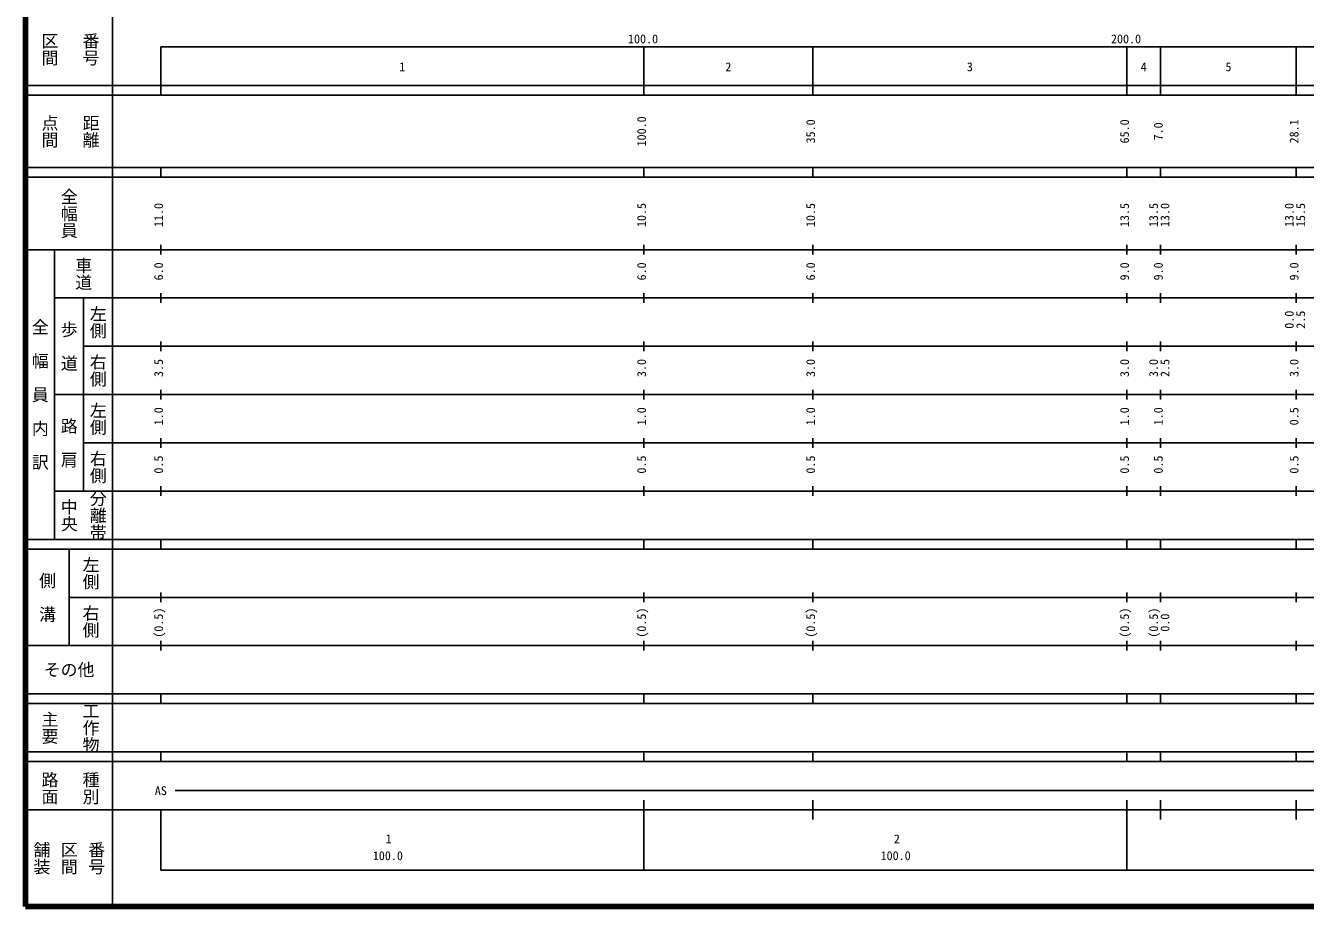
# Model space of a CAD drawing. Units: millimetres on the paper, enlarged 1000 times. Extents: x 40000 to 680000, y 20000 to 380000.
# Drawn here: x 40000 to 304984, y 20000 to 202409 of the extents above; entities that cross this region are included whole.
import ezdxf
from ezdxf.enums import TextEntityAlignment as Align

# ---------------------------------------------------------------- set-up
doc = ezdxf.new("R2010")
doc.units = ezdxf.units.MM
doc.header["$LTSCALE"] = 1000
doc.layers.add('M-TTL', color=2, linetype='Continuous', lineweight=140)
doc.layers.add('M-TTL-BAND', color=7, linetype='Continuous', lineweight=25)
doc.styles.add('@ＭＳ ゴシック', font='')
doc.styles.add('ＭＳ ゴシック', font='')
doc.styles.get('@ＭＳ ゴシック').set_extended_font_data('@MS Gothic')
doc.styles.get('ＭＳ ゴシック').set_extended_font_data('MS Gothic')

msp = doc.modelspace()

# ---------------------------------------------------------------- linework, layer by layer
at = {"layer": 'M-TTL'}
for p, q in [((40000, 380000), (40000, 20000)), ((40000, 20000), (680000, 20000))]:
    msp.add_line(p, q, dxfattribs=at)
at = {"layer": 'M-TTL-BAND'}
for p, q in [((58000, 370000), (58000, 20000)), ((68000, 198000), (579000, 198000)), ((68000, 198000), (68000, 188000)), ((168000, 188000), (168000, 198000)), ((203000, 188000), (203000, 198000)), ((268000, 188000), (268000, 198000)), ((275000, 188000), (275000, 198000)), ((303100, 188000), (303100, 198000)), ((40000, 190000), (579000, 190000)), ((40000, 188000), (579000, 188000)), ((40000, 173000), (579000, 173000)), ((68000, 171000), (68000, 173000)), ((168000, 171000), (168000, 173000)), ((203000, 171000), (203000, 173000)), ((268000, 171000), (268000, 173000)), ((275000, 171000), (275000, 173000)), ((303100, 171000), (303100, 173000)), ((40000, 171000), (579000, 171000)), ((68000, 155000), (68000, 157000)), ((168000, 155000), (168000, 157000)), ((203000, 155000), (203000, 157000)), ((268000, 155000), (268000, 157000)), ((275000, 155000), (275000, 157000)), ((303100, 155000), (303100, 157000)), ((40000, 156000), (579000, 156000)), ((46000, 96000), (46000, 156000)), ((46000, 146000), (579000, 146000)), ((52000, 146000), (52000, 106000)), ((68000, 145000), (68000, 147000)), ((168000, 145000), (168000, 147000)), ((203000, 145000), (203000, 147000)), ((268000, 145000), (268000, 147000)), ((275000, 145000), (275000, 147000)), ((303100, 145000), (303100, 147000)), ((52000, 136000), (579000, 136000)), ((68000, 135000), (68000, 137000)), ((168000, 135000), (168000, 137000)), ((203000, 135000), (203000, 137000)), ((268000, 135000), (268000, 137000)), ((275000, 135000), (275000, 137000)), ((303100, 135000), (303100, 137000)), ((46000, 126000), (579000, 126000)), ((68000, 125000), (68000, 127000)), ((168000, 125000), (168000, 127000)), ((203000, 125000), (203000, 127000)), ((268000, 125000), (268000, 127000)), ((275000, 125000), (275000, 127000)), ((303100, 125000), (303100, 127000)), ((68000, 115000), (68000, 117000)), ((168000, 115000), (168000, 117000)), ((203000, 115000), (203000, 117000)), ((268000, 115000), (268000, 117000)), ((275000, 115000), (275000, 117000)), ((303100, 115000), (303100, 117000)), ((52000, 116000), (579000, 116000)), ((46000, 106000), (579000, 106000)), ((68000, 105000), (68000, 107000)), ((168000, 105000), (168000, 107000)), ((203000, 105000), (203000, 107000)), ((268000, 105000), (268000, 107000)), ((275000, 105000), (275000, 107000)), ((303100, 105000), (303100, 107000)), ((40000, 96000), (579000, 96000)), ((68000, 94000), (68000, 96000)), ((168000, 94000), (168000, 96000)), ((203000, 94000), (203000, 96000)), ((268000, 94000), (268000, 96000)), ((275000, 94000), (275000, 96000)), ((303100, 94000), (303100, 96000)), ((40000, 94000), (579000, 94000)), ((49000, 94000), (49000, 74000)), ((68000, 83000), (68000, 85000)), ((168000, 83000), (168000, 85000)), ((203000, 83000), (203000, 85000)), ((268000, 83000), (268000, 85000)), ((275000, 83000), (275000, 85000)), ((303100, 83000), (303100, 85000)), ((49000, 84000), (579000, 84000)), ((68000, 73000), (68000, 75000)), ((168000, 73000), (168000, 75000)), ((203000, 73000), (203000, 75000)), ((268000, 73000), (268000, 75000)), ((275000, 73000), (275000, 75000)), ((303100, 73000), (303100, 75000)), ((40000, 74000), (579000, 74000)), ((40000, 64000), (579000, 64000)), ((68000, 62000), (68000, 64000)), ((168000, 62000), (168000, 64000)), ((203000, 62000), (203000, 64000)), ((268000, 62000), (268000, 64000)), ((275000, 62000), (275000, 64000)), ((303100, 62000), (303100, 64000)), ((40000, 62000), (579000, 62000)), ((40000, 52000), (579000, 52000)), ((68000, 50000), (68000, 52000)), ((168000, 50000), (168000, 52000)), ((203000, 50000), (203000, 52000)), ((268000, 50000), (268000, 52000)), ((275000, 50000), (275000, 52000)), ((303100, 50000), (303100, 52000)), ((40000, 50000), (579000, 50000)), ((71000, 44000), (413500, 44000)), ((40000, 40000), (579000, 40000)), ((68000, 40000), (68000, 27500)), ((168000, 27500), (168000, 42000)), ((203000, 38000), (203000, 42000)), ((268000, 27500), (268000, 42000)), ((275000, 38000), (275000, 42000)), ((303100, 38000), (303100, 42000)), ((68000, 27500), (579000, 27500))]:
    msp.add_line(p, q, dxfattribs=at)

# ---------------------------------------------------------------- texts
at = {"layer": 'M-TTL-BAND', "style": '@ＭＳ ゴシック'}
for s, p in [('区間', (45000, 197500)), ('番号', (53500, 197500)), ('点間', (45000, 180500)), ('距離', (53500, 180500)), ('全幅員', (49000, 163500)), ('車道', (52000, 151000)), ('左側', (55000, 141000)), ('全\u3000幅\u3000員\u3000内\u3000訳', (43000, 126000)), ('歩\u3000道', (49000, 136000)), ('右側', (55000, 131000)), ('左側', (55000, 121000)), ('路\u3000肩', (49000, 116000)), ('右側', (55000, 111000)), ('分離帯', (55000, 101000)), ('中央', (49000, 101000)), ('左側', (53500, 89000)), ('側\u3000溝', (44500, 84000)), ('右側', (53500, 79000)), ('工作物', (53500, 57000)), ('主要', (45000, 57000)), ('路面', (45000, 44500)), ('種別', (53500, 44500)), ('舗装', (43333, 30000)), ('区間', (49000, 30000)), ('番号', (54667, 30000))]:
    msp.add_text(s, height=2566, rotation=270, dxfattribs=at).set_placement(p, align=Align.MIDDLE_CENTER)
at = {"layer": 'M-TTL-BAND', "style": 'ＭＳ ゴシック'}
for s, p in [('100.0', (167844, 198195)), ('200.0', (267844, 198195)), ('1', (118000, 192405)), ('2', (185500, 192405)), ('3', (235500, 192405)), ('4', (271500, 192405)), ('5', (289050, 192405)), ('AS', (68000, 42500)), ('1', (115166, 32521)), ('2', (220401, 32523)), ('100.0', (115004, 29033)), ('100.0', (220147, 29042))]:
    msp.add_text(s, height=1833, dxfattribs=at).set_placement(p, align=Align.BOTTOM_CENTER)
for s, p in [('100.0', (169000, 180500)), ('35.0', (204000, 180500)), ('65.0', (269000, 180500)), ('28.1', (304100, 180500)), ('7.0', (276000, 180500)), ('11.0', (69000, 163174)), ('10.5', (169000, 163174)), ('10.5', (204000, 163174)), ('13.5', (269000, 163174)), ('13.5', (275000, 163174)), ('13.0', (277370, 163174)), ('13.0', (303100, 163174)), ('15.5', (305470, 163174)), ('6.0', (69000, 151500)), ('6.0', (169000, 151500)), ('6.0', (204000, 151500)), ('9.0', (269000, 151500)), ('9.0', (276000, 151500)), ('9.0', (304100, 151500)), ('0.0', (303100, 141500)), ('2.5', (305470, 141500)), ('3.5', (69000, 131500)), ('3.0', (169000, 131500)), ('3.0', (204000, 131500)), ('3.0', (269000, 131500)), ('3.0', (275000, 131500)), ('2.5', (277370, 131500)), ('3.0', (304100, 131500)), ('1.0', (69000, 121500)), ('1.0', (169000, 121500)), ('1.0', (204000, 121500)), ('1.0', (269000, 121500)), ('1.0', (276000, 121500)), ('0.5', (304100, 121500)), ('0.5', (69000, 111500)), ('0.5', (169000, 111500)), ('0.5', (204000, 111500)), ('0.5', (269000, 111500)), ('0.5', (276000, 111500)), ('0.5', (304100, 111500)), ('(0.5)', (69000, 78764)), ('(0.5)', (169000, 78764)), ('(0.5)', (204000, 78764)), ('(0.5)', (269000, 78764)), ('(0.5)', (275000, 78764)), ('0.0', (277370, 78764))]:
    msp.add_text(s, height=1833, rotation=90, dxfattribs=at).set_placement(p, align=Align.BOTTOM_CENTER)
msp.add_text('その他', height=2566, dxfattribs=at).set_placement((49000, 69000), align=Align.MIDDLE_CENTER)

doc.saveas('drawing.dxf')
